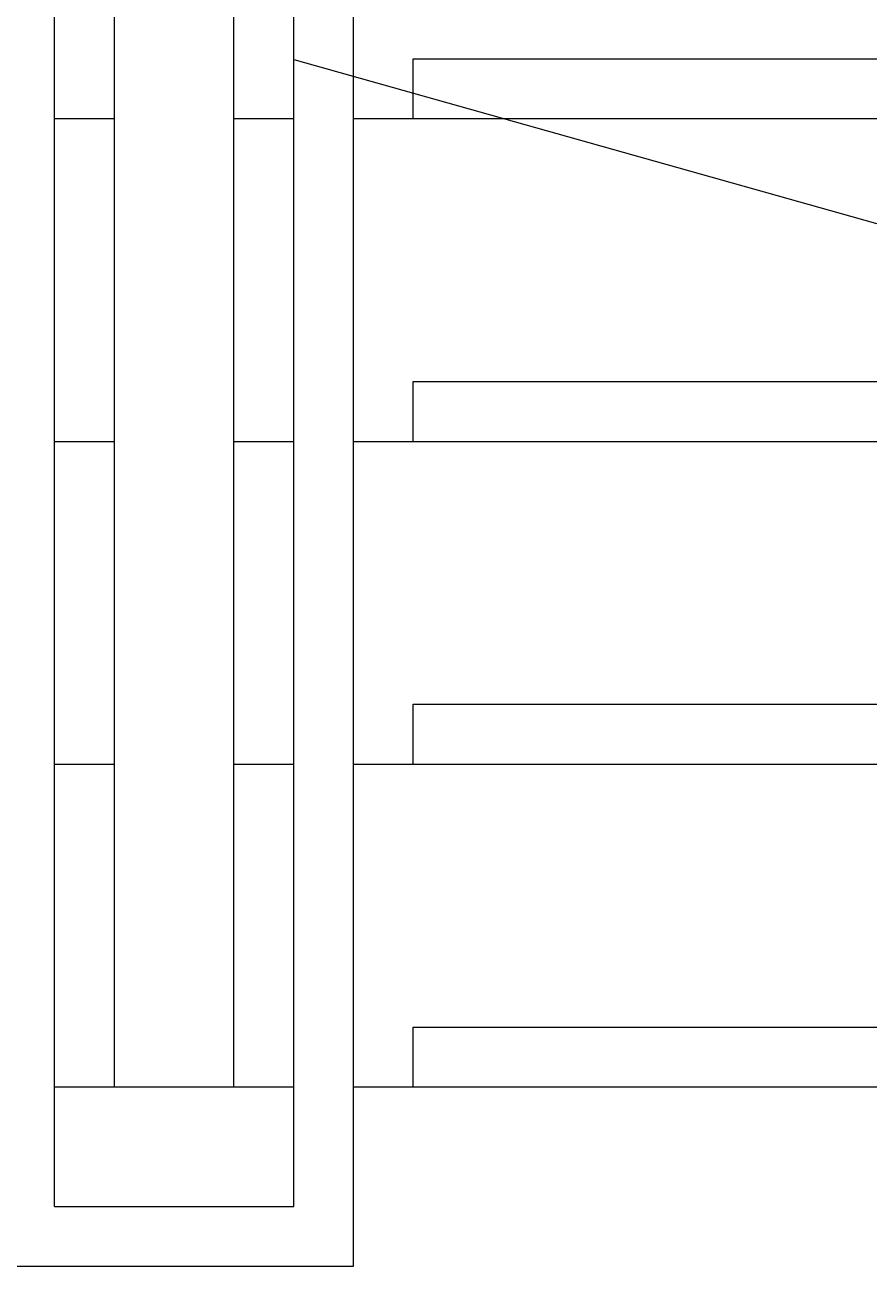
# Model space of a CAD drawing. Extents: x 11551484 to 2613213153046, y -2602833546311 to 14142.
# Drawn here: x 11558975 to 11559681, y -14414746 to -14413707 of the extents above; entities that cross this region are included whole.
import ezdxf

# ---------------------------------------------------------------- set-up
doc = ezdxf.new("R2010")
doc.units = 0
doc.header["$LTSCALE"] = 1000
doc.header["$MEASUREMENT"] = 0
doc.layers.add('CO-DOOR', color=8, linetype='CONTINUOUS')

msp = doc.modelspace()

# ---------------------------------------------------------------- linework, layer by layer
at = {"layer": 'CO-DOOR'}
for p, q in [((11559249.8, -14414745.8), (11559249.8, -14412555.8)), ((11558999.8, -14414695.8), (11558999.8, -14412605.8)), ((11559199.8, -14414695.8), (11559199.8, -14412605.8)), ((11559049.8, -14414595.8), (11559049.8, -14412705.8)), ((11559149.8, -14414595.8), (11559149.8, -14412705.8)), ((11559299.8, -14413735.8), (11560399.8, -14413735.8)), ((11559299.8, -14413785.8), (11559299.8, -14413735.8)), ((11559199.8, -14413736.3), (11559790.7, -14413902.6)), ((11558999.8, -14413785.8), (11559049.8, -14413785.8)), ((11559149.8, -14413785.8), (11559199.8, -14413785.8)), ((11559249.8, -14413785.8), (11560449.8, -14413785.8)), ((11559299.8, -14414005.8), (11560399.8, -14414005.8)), ((11559299.8, -14414055.8), (11559299.8, -14414005.8)), ((11558999.8, -14414055.8), (11559049.8, -14414055.8)), ((11559149.8, -14414055.8), (11559199.8, -14414055.8)), ((11559249.8, -14414055.8), (11560449.8, -14414055.8)), ((11559299.8, -14414275.8), (11560399.8, -14414275.8)), ((11559299.8, -14414325.8), (11559299.8, -14414275.8)), ((11558999.8, -14414325.8), (11559049.8, -14414325.8)), ((11559149.8, -14414325.8), (11559199.8, -14414325.8)), ((11559249.8, -14414325.8), (11560449.8, -14414325.8)), ((11559299.8, -14414545.8), (11560399.8, -14414545.8)), ((11559299.8, -14414595.8), (11559299.8, -14414545.8)), ((11558999.8, -14414595.8), (11559199.8, -14414595.8)), ((11559249.8, -14414595.8), (11560449.8, -14414595.8)), ((11558999.8, -14414695.8), (11559199.8, -14414695.8)), ((11558949.8, -14414745.8), (11559249.8, -14414745.8))]:
    msp.add_line(p, q, dxfattribs=at)

doc.saveas('drawing.dxf')
